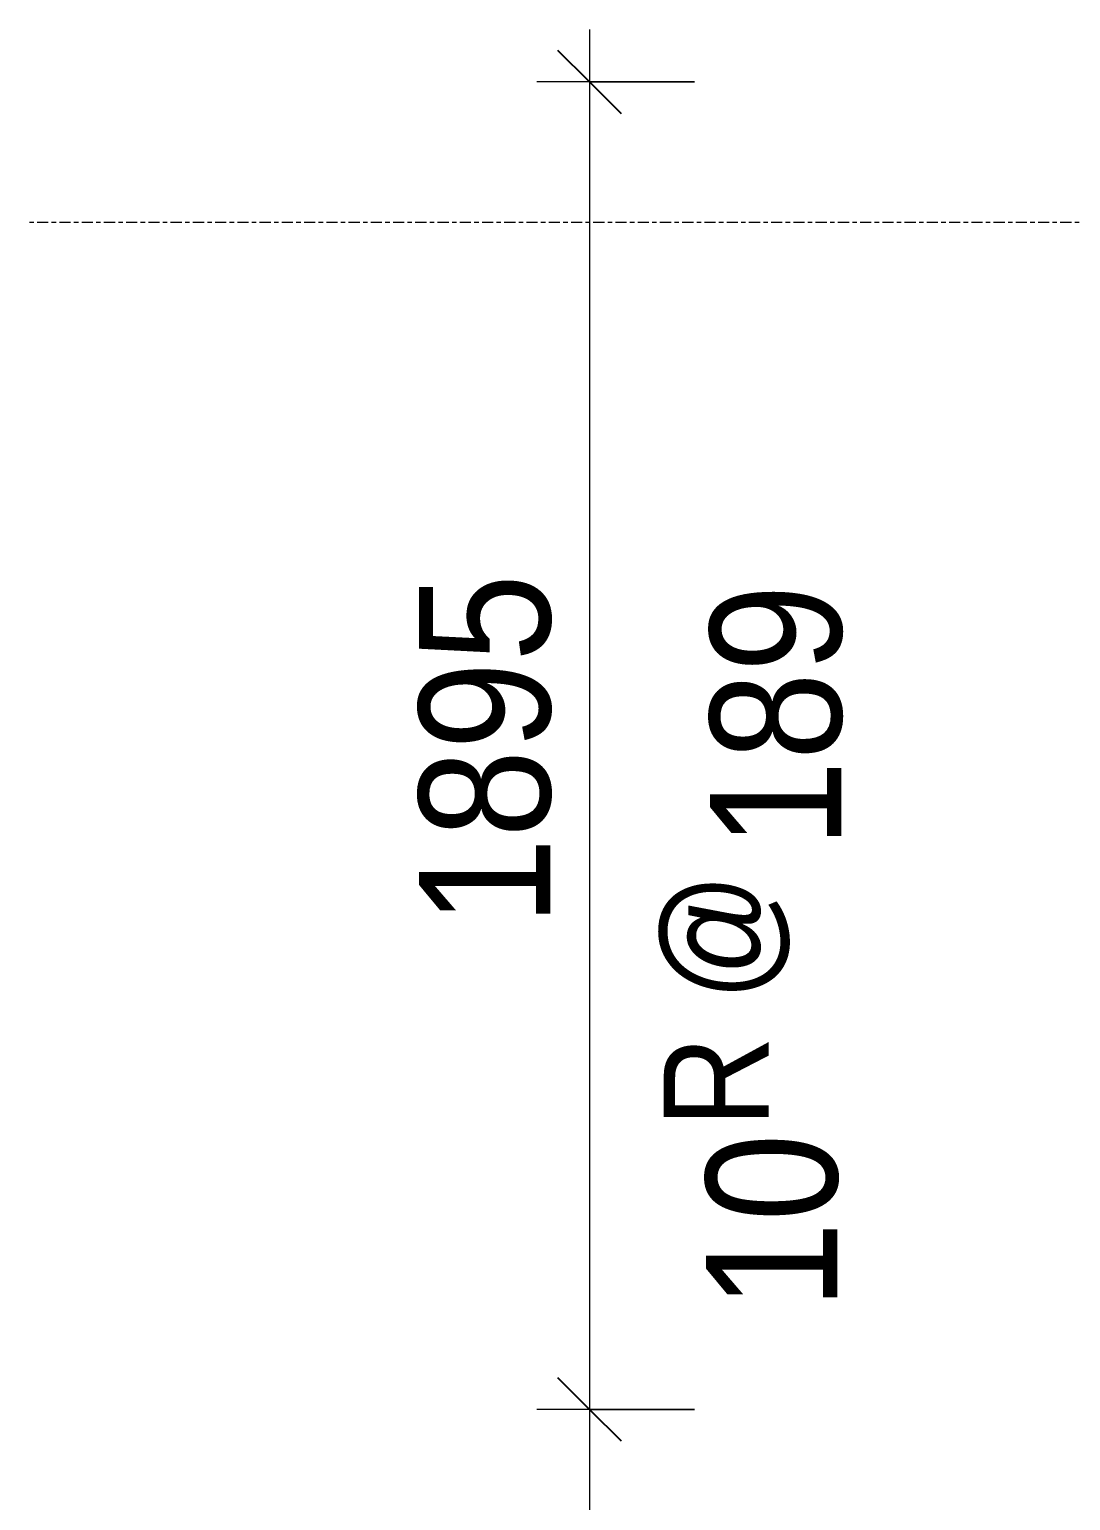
# Model space of a CAD drawing. Header units: millimetres. Extents: x 39389 to 101854, y -4225 to 80933.
# Drawn here: x 85744 to 87231, y 27575 to 29675 of the extents above; entities that cross this region are included whole.
import ezdxf

# ---------------------------------------------------------------- set-up
doc = ezdxf.new("R2010")
doc.units = ezdxf.units.MM
doc.linetypes.add('Centre', pattern=[31.75, 6.35, -4.7625, 15.875, -4.7625])
for name, color, linetype, lineweight in [('A-ANNO-DIMS', 211, 'Continuous', 9), ('A-ANNO-DIMS-75', 211, 'Continuous', 9), ('A-FLOR-LEVL-2', 51, 'Centre', 9), ('S-STRS-IDEN-1', 31, 'Continuous', 9)]:
    doc.layers.add(name, color=color, linetype=linetype, lineweight=lineweight)
doc.styles.add('UTM Avo_1', font='', dxfattribs={"width": 0.9, "height": 187.5})
doc.styles.add('UTM Avo_2', font='', dxfattribs={"width": 0.9, "height": 150})
doc.styles.add('UTM Avo_3', font='', dxfattribs={"width": 0.9, "height": 187.5})
doc.styles.get('UTM Avo_1').set_extended_font_data('UTM Avo')
doc.styles.get('UTM Avo_2').set_extended_font_data('UTM Avo')
doc.styles.get('UTM Avo_3').set_extended_font_data('UTM Avo')
doc.dimstyles.new('1_Dim_chi_tiet_2_5_2', dxfattribs={"dimscale": 304.8, "dimtxt": 187.368928, "dimasz": 0.295276, "dimexe": 0.246063, "dimexo": 0.0625, "dimgap": 0.024606, "dimtad": 1, "dimdec": 0, "dimrnd": 5, "dimzin": 0, "dimdsep": 46, "dimtxsty": 'UTM Avo_1', "dimblk1": 'OBLIQUE', "dimblk2": 'OBLIQUE', "dimsah": 1, "dimcen": 0.09, "dimdle": 0.246063, "dimazin": 0, "dimtfac": 1, "dimtdec": 4, "dimtix": 1, "dimtmove": 0, "dimatfit": 3, "dimfxl": 0.492126, "dimfxlon": 1, "dimtvp": 1, "dimtolj": 1, "dimtzin": 0, "dimarcsym": 2})

# ---------------------------------------------------------------- blocks, each defined once
blk = doc.blocks.new('DIMBLOCK187-TKCS_THANG BỘ TB1 - MẶT CẮT')
at = {"layer": 'A-ANNO-DIMS-75'}
for p, q in [((86543.8, 29675), (86543.8, 27705.3)), ((86693.8, 29600), (86468.8, 29600)), ((86543.8, 29600), (86693.8, 29600)), ((86693.8, 27705.3), (86468.8, 27705.3)), ((86543.8, 27705.3), (86693.8, 27705.3))]:
    blk.add_line(p, q, dxfattribs=at)
at = {"layer": 'A-ANNO-DIMS-75', "lineweight": 25}
for p, q in [((86543.8, 29600), (86498.8, 29645)), ((86543.8, 29600), (86588.8, 29555)), ((86543.8, 27705.3), (86498.8, 27750.3)), ((86543.8, 27705.3), (86588.8, 27660.3))]:
    blk.add_line(p, q, dxfattribs=at)
at = {"layer": 'A-ANNO-DIMS-75', "color": 0, "insert": (86300.2, 28395.9), "char_height": 187.5, "width": 616.236, "attachment_point": 1, "rotation": 90, "line_spacing_factor": 1.110334, "style": 'UTM Avo_1'}
blk.add_mtext('1895', dxfattribs=at)
blk = doc.blocks.new('_Oblique')
at = {"color": 0, "linetype": 'ByBlock', "lineweight": -2}
blk.add_line((-0.5, -0.5), (0.5, 0.5), dxfattribs=at)
blk = doc.blocks.new('DIMBLOCK188-TKCS_THANG BỘ TB1 - MẶT CẮT')
at = {"layer": 'A-ANNO-DIMS-75', "lineweight": 25}
for p, q in [((86543.8, 27705.3), (86498.8, 27750.3)), ((86543.8, 27705.3), (86588.8, 27660.3)), ((86543.8, 26000), (86498.8, 26045)), ((86543.8, 26000), (86588.8, 25955))]:
    blk.add_line(p, q, dxfattribs=at)
at = {"layer": 'A-ANNO-DIMS-75'}
for p, q in [((86693.8, 27705.3), (86468.8, 27705.3)), ((86543.8, 27705.3), (86543.8, 26000)), ((86543.8, 27705.3), (86693.8, 27705.3)), ((86693.8, 26000), (86468.8, 26000)), ((86543.8, 26000), (86693.8, 26000))]:
    blk.add_line(p, q, dxfattribs=at)
at = {"layer": 'A-ANNO-DIMS-75', "color": 0, "insert": (86300.2, 26595.9), "char_height": 187.5, "width": 616.236, "attachment_point": 1, "rotation": 90, "line_spacing_factor": 1.110334, "style": 'UTM Avo_1'}
blk.add_mtext('1705', dxfattribs=at)
blk = doc.blocks.new('M_Stair Run Tag - Standard-143073-TKCS_THANG BỘ TB1 - MẶT CẮT')
at = {"layer": 'S-STRS-IDEN-1', "insert": (-79091.5, 7933.5), "char_height": 150, "width": 705.375, "attachment_point": 2, "rotation": 90, "line_spacing_factor": 1.107334, "style": 'UTM Avo_2'}
blk.add_mtext('\\pt857.25,1714.5,2571.75,3429,4286.25,5143.5,6000.75,6858,7715.25,8572.5,9429.75,10287,11144.25,12001.5,12858.75,13716,14573.25,15430.5,16287.75,17145,18002.25,18859.5,19716.75,20574,21431.25,22288.5,23145.75,24003,24860.25,25717.5,26574.75,27432;R @', dxfattribs=at)

msp = doc.modelspace()

# ---------------------------------------------------------------- linework, layer by layer
at = {"layer": 'A-FLOR-LEVL-2'}
msp.add_line((85744.3, 29400), (97843.9, 29400), dxfattribs=at)

# ---------------------------------------------------------------- block references
at = {"layer": 'S-STRS-IDEN-1'}
msp.add_blockref('M_Stair Run Tag - Standard-143073-TKCS_THANG BỘ TB1 - MẶT CẮT', (165741.3, 20356.3), dxfattribs=at)

# ---------------------------------------------------------------- texts
at = {"layer": 'S-STRS-IDEN-1', "char_height": 187.5, "rotation": 90, "line_spacing_factor": 1.107334, "style": 'UTM Avo_3'}
for s, insert, width, attachment_point in [('\\pt857.25,1714.5,2571.75,3429,4286.25,5143.5,6000.75,6858,7715.25,8572.5,9429.75,10287,11144.25,12001.5,12858.75,13716,14573.25,15430.5,16287.75,17145,18002.25,18859.5,19716.75,20574,21431.25,22288.5,23145.75,24003,24860.25,25717.5,26574.75,27432;189', (86810.9, 28506.5), 379.35, 4), ('\\pt857.25,1714.5,2571.75,3429,4286.25,5143.5,6000.75,6858,7715.25,8572.5,9429.75,10287,11144.25,12001.5,12858.75,13716,14573.25,15430.5,16287.75,17145,18002.25,18859.5,19716.75,20574,21431.25,22288.5,23145.75,24003,24860.25,25717.5,26574.75,27432;10', (86805.1, 28099.1), 250.425, 6)]:
    msp.add_mtext(s, dxfattribs=dict(at, insert=insert, width=width, attachment_point=attachment_point))

# ---------------------------------------------------------------- dimensions: what is measured, and where the dimension line sits
at = {"layer": 'A-ANNO-DIMS'}
for base, p1, p2, override, picture, middle in [((86543.8, 27705.3), (86693.8, 29600), (86693.8, 27705.3), {"dimpost": '<>', "dimfxl": 1894.736842}, 'DIMBLOCK187-TKCS_THANG BỘ TB1 - MẶT CẮT', (86439.2, 28652.6)), ((86543.8, 26000), (86693.8, 27705.3), (86693.8, 26000), {"dimpost": '<>', "dimfxl": 1705.263158}, 'DIMBLOCK188-TKCS_THANG BỘ TB1 - MẶT CẮT', (86439.2, 26852.6))]:
    dim = msp.add_linear_dim(base=base, p1=p1, p2=p2, angle=90, dimstyle='1_Dim_chi_tiet_2_5_2', override=override, dxfattribs=at)
    dim.commit()
    dim.dimension.update_dxf_attribs({"geometry": picture, "text_midpoint": middle})

doc.saveas('drawing.dxf')
